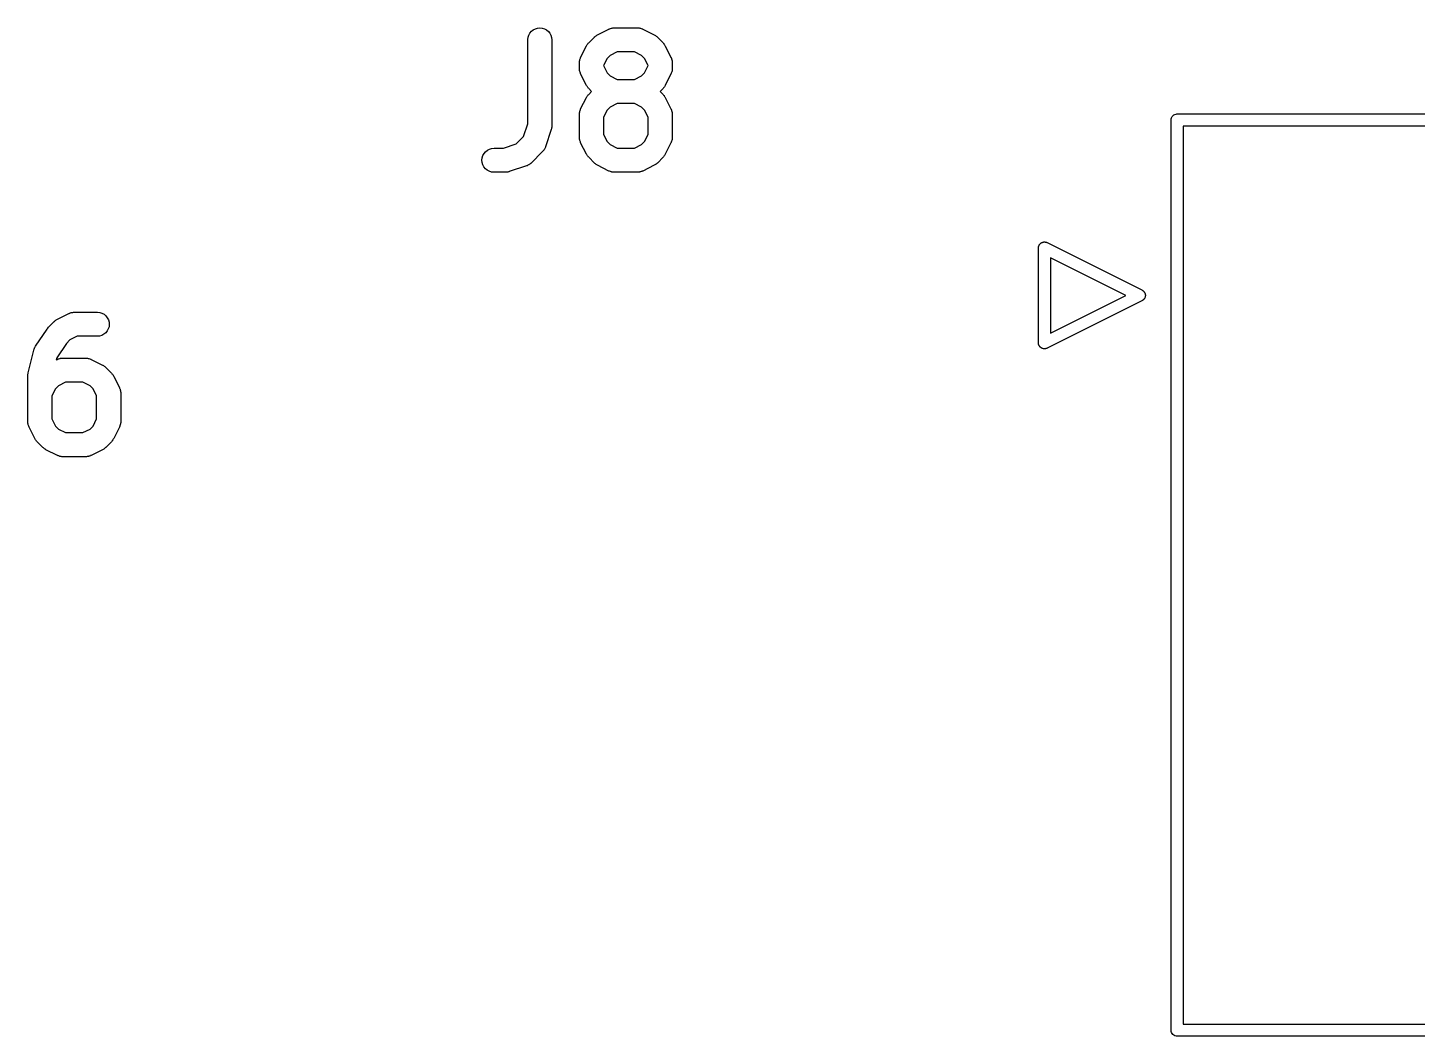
# Model space of a CAD drawing. Extents: x 52.4 to 149.4, y -66.8 to -27.6.
# Drawn here: x 124.17 to 138.83, y -51.81 to -41.18 of the extents above; entities that cross this region are included whole.
import ezdxf

# ---------------------------------------------------------------- set-up
doc = ezdxf.new("R2010")
doc.units = 0
doc.layers.add('BLACK', color=7, linetype='CONTINUOUS')

msp = doc.modelspace()

# ---------------------------------------------------------------- linework, layer by layer
at = {"layer": 'BLACK', "linetype": 'CONTINUOUS'}
for p, q in [((129.529, -41.1868), (129.553, -41.1798)), ((129.553, -41.1798), (129.578, -41.1775)), ((129.578, -41.1775), (129.602, -41.1801)), ((129.602, -41.1801), (129.626, -41.1874)), ((130.314, -41.1871), (130.323, -41.1846)), ((130.323, -41.1846), (130.331, -41.1816)), ((130.331, -41.1816), (130.335, -41.181)), ((130.335, -41.181), (130.338, -41.1799)), ((130.338, -41.1799), (130.347, -41.1791)), ((130.347, -41.1791), (130.355, -41.1777)), ((130.355, -41.1777), (130.359, -41.1779)), ((130.359, -41.1779), (130.363, -41.1775)), ((130.363, -41.1775), (130.605, -41.1775)), ((130.605, -41.1775), (130.607, -41.1775)), ((130.607, -41.1775), (130.61, -41.178)), ((130.61, -41.178), (130.614, -41.1779)), ((130.614, -41.1779), (130.623, -41.1793)), ((130.623, -41.1793), (130.631, -41.1803)), ((130.631, -41.1803), (130.635, -41.1814)), ((130.635, -41.1814), (130.638, -41.1821)), ((130.638, -41.1821), (130.647, -41.1852)), ((129.45, -41.3027), (129.452, -41.2781)), ((129.45, -41.3045), (129.45, -41.3027)), ((129.45, -42.1911), (129.45, -41.3045)), ((129.452, -41.2781), (129.46, -41.2545)), ((129.46, -41.2545), (129.472, -41.2328)), ((129.472, -41.2328), (129.488, -41.2138)), ((129.488, -41.2138), (129.507, -41.1983)), ((129.507, -41.1983), (129.529, -41.1868)), ((129.626, -41.1874), (129.648, -41.1992)), ((129.648, -41.1992), (129.667, -41.215)), ((129.667, -41.215), (129.682, -41.2342)), ((129.682, -41.2342), (129.694, -41.2561)), ((129.694, -41.2561), (129.701, -41.2799)), ((129.701, -41.2799), (129.704, -41.3045)), ((129.704, -41.3045), (129.704, -42.2117)), ((130.092, -41.3357), (130.152, -41.2752)), ((130.152, -41.2752), (130.153, -41.274)), ((130.153, -41.274), (130.159, -41.2695)), ((130.159, -41.2695), (130.164, -41.2646)), ((130.164, -41.2646), (130.169, -41.2618)), ((130.169, -41.2618), (130.173, -41.2585)), ((130.173, -41.2585), (130.179, -41.2552)), ((130.179, -41.2552), (130.185, -41.2514)), ((130.185, -41.2514), (130.306, -41.1909)), ((130.306, -41.1909), (130.308, -41.1901)), ((130.308, -41.1901), (130.311, -41.1889)), ((130.311, -41.1889), (130.314, -41.1871)), ((130.647, -41.1852), (130.655, -41.1878)), ((130.655, -41.1878), (130.658, -41.1896)), ((130.658, -41.1896), (130.662, -41.1909)), ((130.662, -41.1909), (130.783, -41.2514)), ((130.783, -41.2514), (130.784, -41.2522)), ((130.784, -41.2522), (130.79, -41.2561)), ((130.79, -41.2561), (130.796, -41.2595)), ((130.796, -41.2595), (130.8, -41.2628)), ((130.8, -41.2628), (130.805, -41.2657)), ((130.805, -41.2657), (130.81, -41.2707)), ((130.81, -41.2707), (130.816, -41.2752)), ((130.816, -41.2752), (130.876, -41.3357)), ((130.007, -41.4896), (130.068, -41.3687)), ((130.068, -41.3687), (130.069, -41.3671)), ((130.069, -41.3671), (130.073, -41.3611)), ((130.073, -41.3611), (130.076, -41.3548)), ((130.076, -41.3548), (130.079, -41.3507)), ((130.079, -41.3507), (130.082, -41.3463)), ((130.082, -41.3463), (130.087, -41.3412)), ((130.087, -41.3412), (130.092, -41.3357)), ((130.317, -41.4694), (130.286, -41.5007)), ((130.393, -41.4315), (130.317, -41.4694)), ((130.575, -41.4315), (130.393, -41.4315)), ((130.65, -41.4694), (130.575, -41.4315)), ((130.682, -41.5007), (130.65, -41.4694)), ((130.876, -41.3357), (130.877, -41.3369)), ((130.877, -41.3369), (130.882, -41.3425)), ((130.882, -41.3425), (130.887, -41.3477)), ((130.887, -41.3477), (130.889, -41.3522)), ((130.889, -41.3522), (130.893, -41.3563)), ((130.893, -41.3563), (130.896, -41.3626)), ((130.896, -41.3626), (130.9, -41.3687)), ((130.9, -41.3687), (130.96, -41.4896)), ((129.994, -41.5372), (129.996, -41.5287)), ((129.994, -41.5409), (129.994, -41.5372)), ((129.994, -41.5447), (129.994, -41.5409)), ((129.994, -41.5464), (129.994, -41.5447)), ((129.994, -41.6069), (129.994, -41.5464)), ((129.994, -41.6106), (129.994, -41.6069)), ((129.994, -41.6144), (129.994, -41.6106)), ((129.996, -41.6229), (129.994, -41.6144)), ((129.996, -41.5287), (129.997, -41.52)), ((129.996, -41.6316), (129.996, -41.6229)), ((129.997, -41.52), (129.998, -41.5165)), ((129.998, -41.5128), (130.002, -41.5047)), ((129.998, -41.5165), (129.998, -41.5128)), ((130.002, -41.5047), (130.004, -41.4964)), ((130.004, -41.4964), (130.006, -41.4931)), ((130.006, -41.4931), (130.007, -41.4896)), ((130.286, -41.5007), (130.248, -41.5764)), ((130.248, -41.5764), (130.248, -41.5769)), ((130.248, -41.5769), (130.286, -41.6526)), ((130.72, -41.5764), (130.682, -41.5007)), ((130.682, -41.6526), (130.72, -41.5769)), ((130.72, -41.5769), (130.72, -41.5764)), ((130.96, -41.4896), (130.961, -41.4912)), ((130.961, -41.4912), (130.962, -41.4947)), ((130.962, -41.4947), (130.964, -41.498)), ((130.964, -41.498), (130.967, -41.5063)), ((130.967, -41.5063), (130.97, -41.5145)), ((130.97, -41.5145), (130.97, -41.5182)), ((130.97, -41.5182), (130.971, -41.5218)), ((130.971, -41.5218), (130.972, -41.5304)), ((130.972, -41.6247), (130.971, -41.6333)), ((130.972, -41.5304), (130.973, -41.539)), ((130.973, -41.6161), (130.972, -41.6247)), ((130.973, -41.539), (130.973, -41.5427)), ((130.973, -41.5427), (130.974, -41.5464)), ((130.974, -41.6087), (130.973, -41.6124)), ((130.973, -41.6124), (130.973, -41.6161)), ((130.974, -41.5464), (130.974, -41.6069)), ((130.974, -41.6069), (130.974, -41.6087)), ((129.997, -41.6351), (129.996, -41.6316)), ((129.998, -41.6388), (129.997, -41.6351)), ((130.001, -41.647), (129.998, -41.6388)), ((130.004, -41.6553), (130.001, -41.647)), ((130.005, -41.6586), (130.004, -41.6553)), ((130.007, -41.6621), (130.005, -41.6586)), ((130.007, -41.6637), (130.007, -41.6621)), ((130.068, -41.7847), (130.007, -41.6637)), ((130.286, -41.6526), (130.317, -41.684)), ((130.317, -41.684), (130.393, -41.7218)), ((130.393, -41.7218), (130.575, -41.7218)), ((130.575, -41.7218), (130.65, -41.684)), ((130.65, -41.684), (130.682, -41.6526)), ((130.96, -41.6637), (130.9, -41.7847)), ((130.962, -41.6602), (130.96, -41.6637)), ((130.963, -41.6569), (130.962, -41.6602)), ((130.966, -41.6486), (130.963, -41.6569)), ((130.969, -41.6406), (130.966, -41.6486)), ((130.97, -41.6369), (130.969, -41.6406)), ((130.971, -41.6333), (130.97, -41.6369)), ((130.007, -42.0339), (130.068, -41.913)), ((130.072, -41.7907), (130.068, -41.7847)), ((130.068, -41.913), (130.069, -41.9114)), ((130.069, -41.9114), (130.073, -41.9054)), ((130.075, -41.797), (130.072, -41.7907)), ((130.073, -41.9054), (130.076, -41.8991)), ((130.078, -41.8012), (130.075, -41.797)), ((130.076, -41.8991), (130.079, -41.895)), ((130.081, -41.8056), (130.078, -41.8012)), ((130.079, -41.895), (130.082, -41.8906)), ((130.086, -41.8108), (130.081, -41.8056)), ((130.082, -41.8906), (130.087, -41.8855)), ((130.09, -41.8164), (130.086, -41.8108)), ((130.087, -41.8855), (130.092, -41.88)), ((130.092, -41.8177), (130.09, -41.8164)), ((130.123, -41.8488), (130.092, -41.8177)), ((130.092, -41.88), (130.123, -41.8488)), ((130.876, -41.8177), (130.845, -41.8488)), ((130.845, -41.8488), (130.876, -41.88)), ((130.881, -41.8121), (130.876, -41.8177)), ((130.876, -41.88), (130.877, -41.8812)), ((130.877, -41.8812), (130.882, -41.8868)), ((130.885, -41.807), (130.881, -41.8121)), ((130.882, -41.8868), (130.887, -41.892)), ((130.888, -41.8026), (130.885, -41.807)), ((130.887, -41.892), (130.889, -41.8965)), ((130.892, -41.7985), (130.888, -41.8026)), ((130.889, -41.8965), (130.893, -41.9006)), ((130.895, -41.7922), (130.892, -41.7985)), ((130.893, -41.9006), (130.896, -41.9069)), ((130.899, -41.7862), (130.895, -41.7922)), ((130.896, -41.9069), (130.9, -41.913)), ((130.9, -41.7847), (130.899, -41.7862)), ((130.9, -41.913), (130.96, -42.0339)), ((129.996, -42.0729), (129.997, -42.0643)), ((129.997, -42.0643), (129.998, -42.0607)), ((129.998, -42.0571), (130.002, -42.049)), ((129.998, -42.0607), (129.998, -42.0571)), ((130.002, -42.049), (130.004, -42.0407)), ((130.004, -42.0407), (130.006, -42.0374)), ((130.006, -42.0374), (130.007, -42.0339)), ((130.286, -42.045), (130.248, -42.1207)), ((130.317, -42.0137), (130.286, -42.045)), ((130.393, -41.9758), (130.317, -42.0137)), ((130.575, -41.9758), (130.393, -41.9758)), ((130.65, -42.0137), (130.575, -41.9758)), ((130.682, -42.045), (130.65, -42.0137)), ((130.72, -42.1207), (130.682, -42.045)), ((130.96, -42.0339), (130.961, -42.0355)), ((130.961, -42.0355), (130.962, -42.039)), ((130.962, -42.039), (130.964, -42.0423)), ((130.964, -42.0423), (130.967, -42.0506)), ((130.967, -42.0506), (130.97, -42.0588)), ((130.97, -42.0588), (130.97, -42.0625)), ((130.97, -42.0625), (130.971, -42.066)), ((129.405, -42.3245), (129.45, -42.1911)), ((129.994, -42.0815), (129.996, -42.0729)), ((129.994, -42.0852), (129.994, -42.0815)), ((129.994, -42.0889), (129.994, -42.0852)), ((129.994, -42.0907), (129.994, -42.0889)), ((129.994, -42.3326), (129.994, -42.0907)), ((130.248, -42.1207), (130.248, -42.3026)), ((130.72, -42.3026), (130.72, -42.1207)), ((130.971, -42.066), (130.972, -42.0747)), ((130.972, -42.0747), (130.973, -42.0833)), ((130.973, -42.0833), (130.973, -42.087)), ((130.973, -42.087), (130.974, -42.0907)), ((130.974, -42.0907), (130.974, -42.3326)), ((136.236, -42.15), (136.237, -42.1376)), ((136.237, -42.1531), (136.236, -42.15)), ((136.237, -42.1376), (136.241, -42.1256)), ((136.237, -51.7469), (136.237, -42.1531)), ((136.241, -42.1256), (136.247, -42.1146)), ((136.247, -42.1146), (136.255, -42.1049)), ((136.255, -42.1049), (136.265, -42.0969)), ((136.265, -42.0969), (136.276, -42.091)), ((136.276, -42.091), (136.288, -42.0874)), ((136.288, -42.0874), (136.297, -42.0865)), ((136.297, -42.0865), (136.3, -42.0862)), ((136.3, -42.0862), (136.303, -42.0865)), ((136.303, -42.0865), (145.897, -42.0865)), ((129.327, -42.403), (129.405, -42.3245)), ((129.697, -42.2518), (129.637, -42.4333)), ((129.699, -42.2449), (129.697, -42.2518)), ((129.701, -42.2381), (129.699, -42.2449)), ((129.703, -42.2277), (129.701, -42.2328)), ((129.701, -42.2328), (129.701, -42.2381)), ((129.704, -42.2134), (129.703, -42.2205)), ((129.703, -42.2205), (129.703, -42.2277)), ((129.704, -42.2117), (129.704, -42.2134)), ((129.994, -42.3363), (129.994, -42.3326)), ((129.994, -42.3401), (129.994, -42.3363)), ((129.996, -42.3487), (129.994, -42.3401)), ((129.996, -42.3573), (129.996, -42.3487)), ((129.997, -42.3609), (129.996, -42.3573)), ((130.248, -42.3026), (130.286, -42.3783)), ((130.682, -42.3783), (130.72, -42.3026)), ((130.972, -42.3504), (130.971, -42.359)), ((130.973, -42.3418), (130.972, -42.3504)), ((130.974, -42.3344), (130.973, -42.3381)), ((130.973, -42.3381), (130.973, -42.3418)), ((130.974, -42.3326), (130.974, -42.3344)), ((136.363, -42.2135), (136.363, -51.6865)), ((145.837, -42.2135), (136.363, -42.2135)), ((128.976, -42.5253), (128.988, -42.5035)), ((128.988, -42.5035), (129.003, -42.4844)), ((129.003, -42.4844), (129.023, -42.4687)), ((129.023, -42.4687), (129.044, -42.4571)), ((129.044, -42.4571), (129.068, -42.4499)), ((129.068, -42.4499), (129.093, -42.4475)), ((129.093, -42.4475), (129.193, -42.4475)), ((129.193, -42.4475), (129.327, -42.403)), ((129.606, -42.4829), (129.485, -42.6039)), ((129.608, -42.48), (129.606, -42.4829)), ((129.611, -42.4775), (129.608, -42.48)), ((129.616, -42.4704), (129.611, -42.4775)), ((129.622, -42.4637), (129.616, -42.4704)), ((129.623, -42.4605), (129.622, -42.4637)), ((129.626, -42.4574), (129.623, -42.4605)), ((129.629, -42.4495), (129.626, -42.4574)), ((129.633, -42.4419), (129.629, -42.4495)), ((129.635, -42.4383), (129.633, -42.4419)), ((129.636, -42.4349), (129.635, -42.4383)), ((129.637, -42.4333), (129.636, -42.4349)), ((129.998, -42.3646), (129.997, -42.3609)), ((130.001, -42.3727), (129.998, -42.3646)), ((130.004, -42.381), (130.001, -42.3727)), ((130.005, -42.3843), (130.004, -42.381)), ((130.007, -42.3878), (130.005, -42.3843)), ((130.007, -42.3894), (130.007, -42.3878)), ((130.068, -42.5104), (130.007, -42.3894)), ((130.286, -42.3783), (130.317, -42.4097)), ((130.317, -42.4097), (130.393, -42.4475)), ((130.393, -42.4475), (130.575, -42.4475)), ((130.575, -42.4475), (130.65, -42.4097)), ((130.65, -42.4097), (130.682, -42.3783)), ((130.96, -42.3894), (130.9, -42.5104)), ((130.962, -42.3859), (130.96, -42.3894)), ((130.963, -42.3826), (130.962, -42.3859)), ((130.966, -42.3744), (130.963, -42.3826)), ((130.969, -42.3663), (130.966, -42.3744)), ((130.97, -42.3626), (130.969, -42.3663)), ((130.971, -42.359), (130.97, -42.3626)), ((128.966, -42.5736), (128.968, -42.549)), ((128.968, -42.5983), (128.966, -42.5736)), ((128.968, -42.549), (128.976, -42.5253)), ((128.975, -42.6221), (128.968, -42.5983)), ((128.987, -42.6441), (128.975, -42.6221)), ((129.002, -42.6634), (128.987, -42.6441)), ((129.435, -42.6345), (129.254, -42.695)), ((129.439, -42.633), (129.435, -42.6345)), ((129.442, -42.632), (129.439, -42.633)), ((129.45, -42.628), (129.442, -42.632)), ((129.458, -42.6244), (129.45, -42.628)), ((129.461, -42.6223), (129.458, -42.6244)), ((129.464, -42.6206), (129.461, -42.6223)), ((129.471, -42.6151), (129.464, -42.6206)), ((129.478, -42.6101), (129.471, -42.6151)), ((129.481, -42.6074), (129.478, -42.6101)), ((129.484, -42.6051), (129.481, -42.6074)), ((129.485, -42.6039), (129.484, -42.6051)), ((130.072, -42.5164), (130.068, -42.5104)), ((130.075, -42.5227), (130.072, -42.5164)), ((130.078, -42.5269), (130.075, -42.5227)), ((130.081, -42.5313), (130.078, -42.5269)), ((130.086, -42.5365), (130.081, -42.5313)), ((130.09, -42.5421), (130.086, -42.5365)), ((130.092, -42.5434), (130.09, -42.5421)), ((130.152, -42.6039), (130.092, -42.5434)), ((130.158, -42.6084), (130.152, -42.6039)), ((130.163, -42.6133), (130.158, -42.6084)), ((130.167, -42.6162), (130.163, -42.6133)), ((130.171, -42.6196), (130.167, -42.6162)), ((130.178, -42.6229), (130.171, -42.6196)), ((130.184, -42.6268), (130.178, -42.6229)), ((130.185, -42.6276), (130.184, -42.6268)), ((130.306, -42.6881), (130.185, -42.6276)), ((130.783, -42.6276), (130.662, -42.6881)), ((130.789, -42.6238), (130.783, -42.6276)), ((130.795, -42.6206), (130.789, -42.6238)), ((130.799, -42.6173), (130.795, -42.6206)), ((130.803, -42.6144), (130.799, -42.6173)), ((130.809, -42.6096), (130.803, -42.6144)), ((130.814, -42.6051), (130.809, -42.6096)), ((130.816, -42.6039), (130.814, -42.6051)), ((130.876, -42.5434), (130.816, -42.6039)), ((130.881, -42.5379), (130.876, -42.5434)), ((130.885, -42.5327), (130.881, -42.5379)), ((130.888, -42.5283), (130.885, -42.5327)), ((130.892, -42.5242), (130.888, -42.5283)), ((130.895, -42.5179), (130.892, -42.5242)), ((130.899, -42.5119), (130.895, -42.5179)), ((130.9, -42.5104), (130.899, -42.5119)), ((129.021, -42.6793), (129.002, -42.6634)), ((129.043, -42.6913), (129.021, -42.6793)), ((129.066, -42.6987), (129.043, -42.6913)), ((129.091, -42.7015), (129.066, -42.6987)), ((129.093, -42.7015), (129.091, -42.7015)), ((129.214, -42.7015), (129.093, -42.7015)), ((129.221, -42.7008), (129.214, -42.7015)), ((129.228, -42.7007), (129.221, -42.7008)), ((129.233, -42.6996), (129.228, -42.7007)), ((129.238, -42.6991), (129.233, -42.6996)), ((129.245, -42.697), (129.238, -42.6991)), ((129.252, -42.6956), (129.245, -42.697)), ((129.254, -42.695), (129.252, -42.6956)), ((130.31, -42.6895), (130.306, -42.6881)), ((130.313, -42.6913), (130.31, -42.6895)), ((130.321, -42.6939), (130.313, -42.6913)), ((130.329, -42.697), (130.321, -42.6939)), ((130.333, -42.6976), (130.329, -42.697)), ((130.336, -42.6987), (130.333, -42.6976)), ((130.345, -42.6997), (130.336, -42.6987)), ((130.354, -42.7012), (130.345, -42.6997)), ((130.357, -42.7011), (130.354, -42.7012)), ((130.361, -42.7015), (130.357, -42.7011)), ((130.363, -42.7015), (130.361, -42.7015)), ((130.605, -42.7015), (130.363, -42.7015)), ((130.608, -42.7012), (130.605, -42.7015)), ((130.612, -42.7013), (130.608, -42.7012)), ((130.621, -42.7), (130.612, -42.7013)), ((130.629, -42.6991), (130.621, -42.7)), ((130.633, -42.698), (130.629, -42.6991)), ((130.637, -42.6974), (130.633, -42.698)), ((130.645, -42.6944), (130.637, -42.6974)), ((130.653, -42.6919), (130.645, -42.6944)), ((130.656, -42.6902), (130.653, -42.6919)), ((130.66, -42.6889), (130.656, -42.6902)), ((130.662, -42.6881), (130.66, -42.6889)), ((134.836, -43.4955), (134.837, -43.4915)), ((134.837, -43.5009), (134.836, -43.4955)), ((134.837, -43.4876), (134.838, -43.4854)), ((134.837, -43.4915), (134.837, -43.4876)), ((134.837, -44.4992), (134.837, -43.5009)), ((134.838, -43.4831), (134.84, -43.4794)), ((134.838, -43.4854), (134.838, -43.4831)), ((134.84, -43.4794), (134.841, -43.4756)), ((134.841, -43.4756), (134.842, -43.4736)), ((134.842, -43.4736), (134.843, -43.4715)), ((134.843, -43.4715), (134.845, -43.4681)), ((134.845, -43.4681), (134.847, -43.4646)), ((134.847, -43.4646), (134.848, -43.4628)), ((134.848, -43.4628), (134.85, -43.4609)), ((134.85, -43.4609), (134.852, -43.458)), ((134.852, -43.458), (134.855, -43.4549)), ((134.855, -43.4549), (134.857, -43.4534)), ((134.857, -43.4534), (134.858, -43.4518)), ((134.858, -43.4518), (134.861, -43.4495)), ((134.861, -43.4495), (134.865, -43.4469)), ((134.865, -43.4469), (134.867, -43.4459)), ((134.867, -43.4459), (134.868, -43.4446)), ((134.868, -43.4446), (134.872, -43.4429)), ((134.872, -43.4429), (134.876, -43.441)), ((134.876, -43.441), (134.878, -43.4404)), ((134.878, -43.4404), (134.88, -43.4395)), ((134.88, -43.4395), (134.884, -43.4386)), ((134.884, -43.4386), (134.888, -43.4374)), ((134.888, -43.4374), (134.89, -43.4372)), ((134.89, -43.4372), (134.892, -43.4367)), ((134.892, -43.4367), (134.896, -43.4366)), ((134.896, -43.4366), (134.9, -43.4362)), ((134.9, -43.4362), (134.902, -43.4364)), ((134.902, -43.4364), (134.905, -43.4364)), ((134.905, -43.4364), (134.908, -43.437)), ((134.908, -43.437), (134.912, -43.4374)), ((134.912, -43.4374), (134.915, -43.4381)), ((134.915, -43.4381), (134.917, -43.4385)), ((134.917, -43.4385), (134.921, -43.4399)), ((134.921, -43.4399), (134.924, -43.441)), ((134.924, -43.441), (134.929, -43.4436)), ((134.929, -43.4436), (135.927, -43.9426)), ((135.758, -44), (134.963, -43.6027)), ((134.963, -43.6027), (134.963, -44.3973)), ((135.927, -43.9426), (135.932, -43.9446)), ((135.932, -43.9446), (135.935, -43.9472)), ((135.935, -43.9472), (135.939, -43.9496)), ((135.939, -43.9496), (135.94, -43.9508)), ((135.94, -43.9508), (135.942, -43.9518)), ((135.942, -43.9518), (135.945, -43.9551)), ((135.945, -43.9551), (135.948, -43.9582)), ((135.948, -43.9582), (135.949, -43.9596)), ((135.949, -43.9596), (135.95, -43.9609)), ((135.95, -43.9609), (135.953, -43.9647)), ((135.953, -43.9647), (135.955, -43.9684)), ((135.955, -43.9684), (135.956, -43.97)), ((135.927, -44.0574), (134.929, -44.5564)), ((134.963, -44.3973), (135.758, -44)), ((135.932, -44.0554), (135.927, -44.0574)), ((135.935, -44.0528), (135.932, -44.0554)), ((135.939, -44.0504), (135.935, -44.0528)), ((135.94, -44.0492), (135.939, -44.0504)), ((135.942, -44.0482), (135.94, -44.0492)), ((135.945, -44.0449), (135.942, -44.0482)), ((135.948, -44.0418), (135.945, -44.0449)), ((135.949, -44.0404), (135.948, -44.0418)), ((135.95, -44.0391), (135.949, -44.0404)), ((135.953, -44.0353), (135.95, -44.0391)), ((135.955, -44.0316), (135.953, -44.0353)), ((135.956, -44.03), (135.955, -44.0316)), ((135.956, -43.97), (135.957, -43.9715)), ((135.957, -44.0285), (135.956, -44.03)), ((135.957, -43.9715), (135.959, -43.9757)), ((135.959, -44.0243), (135.957, -44.0285)), ((135.959, -43.9757), (135.961, -43.9798)), ((135.961, -44.0202), (135.959, -44.0243)), ((135.961, -43.9798), (135.961, -43.9815)), ((135.961, -43.9815), (135.962, -43.9831)), ((135.962, -44.0169), (135.961, -44.0185)), ((135.961, -44.0185), (135.961, -44.0202)), ((135.962, -43.9831), (135.962, -43.9876)), ((135.962, -43.9876), (135.963, -43.992)), ((135.963, -44.008), (135.962, -44.0124)), ((135.962, -44.0124), (135.962, -44.0169)), ((135.963, -43.992), (135.963, -43.9938)), ((135.963, -43.9938), (135.964, -43.9955)), ((135.964, -44.0045), (135.963, -44.0062)), ((135.963, -44.0062), (135.963, -44.008)), ((135.964, -43.9955), (135.964, -44)), ((135.964, -44), (135.964, -44.0045)), ((124.467, -44.2646), (124.471, -44.2618)), ((124.471, -44.2618), (124.475, -44.2585)), ((124.475, -44.2585), (124.481, -44.2552)), ((124.481, -44.2552), (124.487, -44.2514)), ((124.487, -44.2514), (124.608, -44.1909)), ((124.608, -44.1909), (124.61, -44.1901)), ((124.61, -44.1901), (124.614, -44.1889)), ((124.614, -44.1889), (124.617, -44.1871)), ((124.617, -44.1871), (124.625, -44.1846)), ((124.625, -44.1846), (124.633, -44.1816)), ((124.633, -44.1816), (124.637, -44.181)), ((124.637, -44.181), (124.641, -44.1799)), ((124.641, -44.1799), (124.649, -44.1791)), ((124.649, -44.1791), (124.658, -44.1777)), ((124.658, -44.1777), (124.662, -44.1779)), ((124.662, -44.1779), (124.665, -44.1775)), ((124.665, -44.1775), (124.907, -44.1775)), ((124.907, -44.1775), (124.909, -44.1775)), ((124.909, -44.1775), (124.934, -44.1803)), ((124.934, -44.1803), (124.957, -44.1878)), ((124.957, -44.1878), (124.979, -44.1997)), ((124.979, -44.1997), (124.998, -44.2157)), ((124.998, -44.2157), (125.013, -44.235)), ((125.013, -44.235), (125.025, -44.2569)), ((125.025, -44.2569), (125.032, -44.2807)), ((124.257, -44.5365), (124.378, -44.355)), ((124.378, -44.3548), (124.379, -44.3536)), ((124.378, -44.355), (124.378, -44.3548)), ((124.378, -44.3548), (124.378, -44.3548)), ((124.378, -44.3548), (124.378, -44.3548)), ((124.379, -44.3536), (124.387, -44.3446)), ((124.387, -44.3446), (124.394, -44.3357)), ((124.394, -44.3357), (124.454, -44.2752)), ((124.454, -44.2752), (124.456, -44.274)), ((124.456, -44.274), (124.461, -44.2695)), ((124.461, -44.2695), (124.467, -44.2646)), ((124.997, -44.3946), (124.977, -44.4103)), ((125.012, -44.3755), (124.997, -44.3946)), ((125.024, -44.3537), (125.012, -44.3755)), ((125.032, -44.3301), (125.024, -44.3537)), ((125.032, -44.2807), (125.034, -44.3054)), ((125.034, -44.3054), (125.032, -44.3301)), ((124.246, -44.5583), (124.247, -44.5549)), ((124.247, -44.5549), (124.249, -44.5512)), ((124.249, -44.5512), (124.253, -44.5439)), ((124.253, -44.5439), (124.257, -44.5365)), ((124.583, -44.5064), (124.481, -44.659)), ((124.62, -44.4694), (124.583, -44.5064)), ((124.695, -44.4315), (124.62, -44.4694)), ((124.907, -44.4315), (124.695, -44.4315)), ((124.932, -44.4291), (124.907, -44.4315)), ((124.956, -44.4219), (124.932, -44.4291)), ((124.977, -44.4103), (124.956, -44.4219)), ((134.836, -44.5045), (134.837, -44.4992)), ((134.837, -44.5085), (134.836, -44.5045)), ((134.837, -44.5124), (134.837, -44.5085)), ((134.838, -44.5146), (134.837, -44.5124)), ((134.838, -44.5169), (134.838, -44.5146)), ((134.84, -44.5206), (134.838, -44.5169)), ((134.841, -44.5244), (134.84, -44.5206)), ((134.842, -44.5264), (134.841, -44.5244)), ((134.843, -44.5285), (134.842, -44.5264)), ((134.845, -44.5319), (134.843, -44.5285)), ((134.847, -44.5354), (134.845, -44.5319)), ((134.848, -44.5372), (134.847, -44.5354)), ((134.85, -44.5391), (134.848, -44.5372)), ((134.852, -44.542), (134.85, -44.5391)), ((134.855, -44.5451), (134.852, -44.542)), ((134.857, -44.5466), (134.855, -44.5451)), ((134.858, -44.5482), (134.857, -44.5466)), ((134.861, -44.5505), (134.858, -44.5482)), ((134.865, -44.5531), (134.861, -44.5505)), ((134.867, -44.5541), (134.865, -44.5531)), ((134.868, -44.5554), (134.867, -44.5541)), ((134.872, -44.5571), (134.868, -44.5554)), ((124.179, -44.818), (124.24, -44.5761)), ((124.24, -44.5744), (124.243, -44.5664)), ((124.24, -44.5761), (124.24, -44.5744)), ((124.243, -44.5664), (124.246, -44.5583)), ((124.481, -44.659), (124.475, -44.6808)), ((124.475, -44.6808), (124.487, -44.6747)), ((124.487, -44.6747), (124.489, -44.674)), ((124.489, -44.674), (124.493, -44.6727)), ((124.493, -44.6727), (124.496, -44.6709)), ((124.496, -44.6709), (124.504, -44.6684)), ((124.504, -44.6684), (124.512, -44.6654)), ((124.512, -44.6654), (124.516, -44.6648)), ((124.516, -44.6648), (124.52, -44.6638)), ((124.52, -44.6638), (124.528, -44.6629)), ((124.528, -44.6629), (124.537, -44.6616)), ((124.537, -44.6616), (124.541, -44.6617)), ((124.541, -44.6617), (124.544, -44.6613)), ((124.544, -44.6613), (124.786, -44.6613)), ((124.786, -44.6613), (124.788, -44.6613)), ((124.788, -44.6613), (124.792, -44.6618)), ((124.792, -44.6618), (124.795, -44.6617)), ((124.795, -44.6617), (124.804, -44.6631)), ((124.804, -44.6631), (124.813, -44.6641)), ((124.813, -44.6641), (124.816, -44.6652)), ((124.816, -44.6652), (124.82, -44.6659)), ((124.82, -44.6659), (124.828, -44.669)), ((124.828, -44.669), (124.836, -44.6716)), ((124.836, -44.6716), (124.839, -44.6734)), ((124.839, -44.6734), (124.843, -44.6747)), ((124.843, -44.6747), (124.964, -44.7352)), ((134.876, -44.5589), (134.872, -44.5571)), ((134.878, -44.5596), (134.876, -44.5589)), ((134.88, -44.5605), (134.878, -44.5596)), ((134.884, -44.5614), (134.88, -44.5605)), ((134.888, -44.5626), (134.884, -44.5614)), ((134.89, -44.5628), (134.888, -44.5626)), ((134.892, -44.5633), (134.89, -44.5628)), ((134.896, -44.5634), (134.892, -44.5633)), ((134.9, -44.5638), (134.896, -44.5634)), ((134.902, -44.5636), (134.9, -44.5638)), ((134.905, -44.5636), (134.902, -44.5636)), ((134.908, -44.563), (134.905, -44.5636)), ((134.912, -44.5626), (134.908, -44.563)), ((134.915, -44.5619), (134.912, -44.5626)), ((134.917, -44.5615), (134.915, -44.5619)), ((134.921, -44.5601), (134.917, -44.5615)), ((134.924, -44.5589), (134.921, -44.5601)), ((134.929, -44.5564), (134.924, -44.5589)), ((124.175, -44.847), (124.176, -44.8448)), ((124.175, -44.8488), (124.175, -44.847)), ((124.175, -45.3326), (124.175, -44.8488)), ((124.176, -44.8425), (124.177, -44.8325)), ((124.176, -44.8448), (124.176, -44.8425)), ((124.177, -44.8325), (124.178, -44.8224)), ((124.178, -44.8224), (124.179, -44.8202)), ((124.179, -44.8202), (124.179, -44.818)), ((124.964, -44.7352), (124.966, -44.736)), ((124.966, -44.736), (124.972, -44.7399)), ((124.972, -44.7399), (124.978, -44.7433)), ((124.978, -44.7433), (124.982, -44.7466)), ((124.982, -44.7466), (124.986, -44.7495)), ((124.986, -44.7495), (124.991, -44.7545)), ((124.991, -44.7545), (124.997, -44.759)), ((124.997, -44.759), (125.057, -44.8195)), ((125.057, -44.8195), (125.059, -44.8207)), ((125.059, -44.8207), (125.063, -44.8263)), ((125.063, -44.8263), (125.068, -44.8315)), ((125.068, -44.8315), (125.071, -44.836)), ((125.071, -44.836), (125.074, -44.8401)), ((125.074, -44.8401), (125.077, -44.8465)), ((125.077, -44.8465), (125.081, -44.8525)), ((124.467, -44.9845), (124.429, -45.0602)), ((124.499, -44.9532), (124.467, -44.9845)), ((124.574, -44.9153), (124.499, -44.9532)), ((124.756, -44.9153), (124.574, -44.9153)), ((124.832, -44.9532), (124.756, -44.9153)), ((124.863, -44.9845), (124.832, -44.9532)), ((124.901, -45.0602), (124.863, -44.9845)), ((125.081, -44.8525), (125.142, -44.9734)), ((125.142, -44.9734), (125.142, -44.975)), ((125.142, -44.975), (125.144, -44.9785)), ((125.144, -44.9785), (125.146, -44.9818)), ((125.146, -44.9818), (125.148, -44.9901)), ((125.148, -44.9901), (125.151, -44.9983)), ((124.429, -45.0602), (124.429, -45.3026)), ((124.901, -45.3026), (124.901, -45.0602)), ((125.151, -44.9983), (125.152, -45.002)), ((125.152, -45.002), (125.153, -45.0056)), ((125.153, -45.0056), (125.154, -45.0142)), ((125.154, -45.0142), (125.155, -45.0228)), ((125.155, -45.0228), (125.155, -45.0265)), ((125.155, -45.0265), (125.155, -45.0302)), ((125.155, -45.0302), (125.155, -45.3326)), ((124.176, -45.3363), (124.175, -45.3326)), ((124.176, -45.3401), (124.176, -45.3363)), ((124.177, -45.3487), (124.176, -45.3401)), ((124.178, -45.3573), (124.177, -45.3487)), ((124.179, -45.3609), (124.178, -45.3573)), ((124.179, -45.3646), (124.179, -45.3609)), ((124.182, -45.3727), (124.179, -45.3646)), ((124.185, -45.381), (124.182, -45.3727)), ((124.187, -45.3843), (124.185, -45.381)), ((124.188, -45.3878), (124.187, -45.3843)), ((124.189, -45.3894), (124.188, -45.3878)), ((124.249, -45.5104), (124.189, -45.3894)), ((124.429, -45.3026), (124.467, -45.3783)), ((124.467, -45.3783), (124.499, -45.4097)), ((124.499, -45.4097), (124.574, -45.4475)), ((124.756, -45.4475), (124.832, -45.4097)), ((124.832, -45.4097), (124.863, -45.3783)), ((124.863, -45.3783), (124.901, -45.3026)), ((125.142, -45.3894), (125.081, -45.5104)), ((125.143, -45.3859), (125.142, -45.3894)), ((125.145, -45.3826), (125.143, -45.3859)), ((125.147, -45.3744), (125.145, -45.3826)), ((125.151, -45.3663), (125.147, -45.3744)), ((125.152, -45.359), (125.151, -45.3626)), ((125.151, -45.3626), (125.151, -45.3663)), ((125.153, -45.3504), (125.152, -45.359)), ((125.155, -45.3418), (125.153, -45.3504)), ((125.155, -45.3326), (125.155, -45.3344)), ((125.155, -45.3344), (125.155, -45.3381)), ((125.155, -45.3381), (125.155, -45.3418)), ((124.253, -45.5164), (124.249, -45.5104)), ((124.256, -45.5227), (124.253, -45.5164)), ((124.26, -45.5269), (124.256, -45.5227)), ((124.262, -45.5313), (124.26, -45.5269)), ((124.267, -45.5365), (124.262, -45.5313)), ((124.272, -45.5421), (124.267, -45.5365)), ((124.273, -45.5434), (124.272, -45.5421)), ((124.334, -45.6039), (124.273, -45.5434)), ((124.574, -45.4475), (124.756, -45.4475)), ((125.057, -45.5434), (124.997, -45.6039)), ((125.062, -45.5379), (125.057, -45.5434)), ((125.067, -45.5327), (125.062, -45.5379)), ((125.07, -45.5283), (125.067, -45.5327)), ((125.073, -45.5242), (125.07, -45.5283)), ((125.077, -45.5179), (125.073, -45.5242)), ((125.08, -45.5119), (125.077, -45.5179)), ((125.081, -45.5104), (125.08, -45.5119)), ((124.339, -45.6084), (124.334, -45.6039)), ((124.344, -45.6133), (124.339, -45.6084)), ((124.349, -45.6162), (124.344, -45.6133)), ((124.353, -45.6196), (124.349, -45.6162)), ((124.359, -45.6229), (124.353, -45.6196)), ((124.365, -45.6268), (124.359, -45.6229)), ((124.367, -45.6276), (124.365, -45.6268)), ((124.487, -45.6881), (124.367, -45.6276)), ((124.491, -45.6895), (124.487, -45.6881)), ((124.494, -45.6913), (124.491, -45.6895)), ((124.503, -45.6939), (124.494, -45.6913)), ((124.511, -45.697), (124.503, -45.6939)), ((124.514, -45.6976), (124.511, -45.697)), ((124.518, -45.6987), (124.514, -45.6976)), ((124.527, -45.6997), (124.518, -45.6987)), ((124.535, -45.7012), (124.527, -45.6997)), ((124.539, -45.7011), (124.535, -45.7012)), ((124.543, -45.7015), (124.539, -45.7011)), ((124.544, -45.7015), (124.543, -45.7015)), ((124.786, -45.7015), (124.544, -45.7015)), ((124.79, -45.7012), (124.786, -45.7015)), ((124.794, -45.7013), (124.79, -45.7012)), ((124.802, -45.7), (124.794, -45.7013)), ((124.811, -45.6991), (124.802, -45.7)), ((124.814, -45.698), (124.811, -45.6991)), ((124.818, -45.6974), (124.814, -45.698)), ((124.826, -45.6944), (124.818, -45.6974)), ((124.835, -45.6919), (124.826, -45.6944)), ((124.838, -45.6902), (124.835, -45.6919)), ((124.841, -45.6889), (124.838, -45.6902)), ((124.843, -45.6881), (124.841, -45.6889)), ((124.964, -45.6276), (124.843, -45.6881)), ((124.97, -45.6238), (124.964, -45.6276)), ((124.976, -45.6206), (124.97, -45.6238)), ((124.98, -45.6173), (124.976, -45.6206)), ((124.985, -45.6144), (124.98, -45.6173)), ((124.99, -45.6096), (124.985, -45.6144)), ((124.996, -45.6051), (124.99, -45.6096)), ((124.997, -45.6039), (124.996, -45.6051)), ((136.363, -51.6865), (145.837, -51.6865)), ((136.236, -51.75), (136.237, -51.7469)), ((136.237, -51.7624), (136.236, -51.75)), ((136.241, -51.7744), (136.237, -51.7624)), ((136.247, -51.7854), (136.241, -51.7744)), ((136.255, -51.7951), (136.247, -51.7854)), ((136.265, -51.8031), (136.255, -51.7951)), ((136.276, -51.8089), (136.265, -51.8031)), ((136.288, -51.8126), (136.276, -51.8089)), ((136.3, -51.8138), (136.288, -51.8126)), ((136.303, -51.8135), (136.3, -51.8138)), ((145.897, -51.8135), (136.303, -51.8135))]:
    msp.add_line(p, q, dxfattribs=at)

doc.saveas('drawing.dxf')
